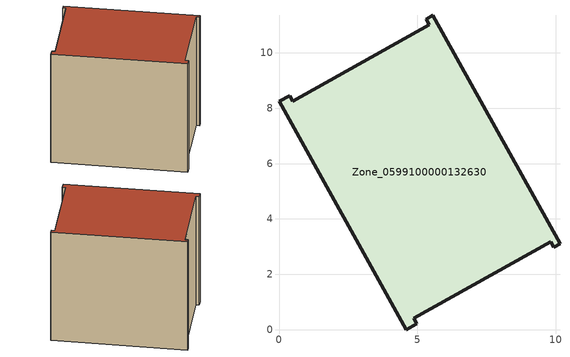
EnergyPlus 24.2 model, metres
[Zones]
Zone_0599100000132630
 floor ground (C_G): 4.6,0 0,8.26 0.38,8.46 0.49,8.26 5.44,11.02 5.32,11.22 5.56,11.36 10.16,3.1 9.94,2.97 9.83,3.17 4.87,0.41 4.98,0.21 z0
 wall outside (C_F): 9.83,3.17 9.94,2.97 10.16,3.1 5.56,11.36 5.32,11.22 5.44,11.02 0.49,8.26 0.38,8.46 0,8.26 4.6,0 4.98,0.21 4.87,0.41 9.83,3.17 z0:8.67
 roof outside (C_R): 4.98,0.21 4.87,0.41 9.83,3.17 9.94,2.97 10.16,3.1 5.56,11.36 5.32,11.22 5.44,11.02 0.49,8.26 0.38,8.46 0,8.26 4.6,0 z8.67
[BUILDING]
Pand.0599100000132630: North Axis=0; Terrain=City; Loads Convergence Tolerance Value=0.04; Temperature Convergence Tolerance Value=0.4; Solar Distribution=FullExterior; Maximum Number of Warmup Days=25; Minimum Number of Warmup Days=1
[Site:Location]
Rotterdam.The.Hague.AP_ZH_NLD Design_Conditions: Latitude=51.96; Longitude=4.45; Time Zone=1; Elevation=-4.5
[SITE:GROUNDTEMPERATURE:BUILDINGSURFACE]
18, 18, 18, 18, 18, 18, 18, 18, 18, 18, 18, 18
[MATERIAL] Thermal Absorptance=0.9; Solar Absorptance=0.7; Visible Absorptance=0.7
Name | Roughness | Thickness | Conductivity | Density | Specific Heat
G.TC.1965-1974 | MediumSmooth | 0.15 | 0.882353 | 540 | 1210
F.TC.1965-1974 | Rough | 0.3 | 0.697674 | 1920 | 840
R.TC.1965-1974 | MediumRough | 0.2 | 0.232558 | 1500 | 1000
[CONSTRUCTION]
C_G: G.TC.1965-1974
C_F: F.TC.1965-1974
C_R: R.TC.1965-1974
[ZONE]
Zone_0599100000132630: Type=1; Multiplier=1; Ceiling Height=Autocalculate; Volume=Autocalculate; Floor Area=autocalculate; Part of Total Floor Area=Yes
[ZONEINFILTRATION:DESIGNFLOWRATE]
Infil_Zone_0599100000132630: Zone or ZoneList or Space or SpaceList=Zone_0599100000132630; Schedule=AlwaysOn; Design Flow Rate Calculation Method=Flow/Area; Flow Rate per Floor Area=0.003; Constant Term Coefficient=1; Temperature Term Coefficient=0; Velocity Term Coefficient=0; Velocity Squared Term Coefficient=0
[HVACTEMPLATE:ZONE:IDEALLOADSAIRSYSTEM]
Zone_0599100000132630: Maximum Heating Supply Air Temperature=50; Minimum Cooling Supply Air Temperature=13; Maximum Heating Supply Air Humidity Ratio=0.0156; Minimum Cooling Supply Air Humidity Ratio=0.0077; Heating Limit=NoLimit; Cooling Limit=NoLimit; Dehumidification Control Type=ConstantSensibleHeatRatio; Cooling Sensible Heat Ratio=0.7; Dehumidification Setpoint=60; Humidification Control Type=None; Humidification Setpoint=30; Outdoor Air Method=None; Outdoor Air Flow Rate per Person=0.00944; Outdoor Air Flow Rate per Zone Floor Area=0; Outdoor Air Flow Rate per Zone=0; Demand Controlled Ventilation Type=None; Outdoor Air Economizer Type=NoEconomizer; Heat Recovery Type=None; Sensible Heat Recovery Effectiveness=0.7; Latent Heat Recovery Effectiveness=0.65
[ZONECONTROL:THERMOSTAT]
ThermostatControl_Zone_0599100000132630: Zone or ZoneList=Zone_0599100000132630; Control Type Schedule=DualSetpointControlType; Control 1=Thermostat_Zone_0599100000132630; Temperature Difference Between Cutout And Setpoint=0
[THERMOSTATSETPOINT:DUALSETPOINT]
Thermostat_Zone_0599100000132630: Heating Setpoint Temperature Schedule=HeatingSetpoint_Zone_0599100000132630; Cooling Setpoint Temperature Schedule=CoolingSetpoint_Zone_0599100000132630
[SCHEDULE:COMPACT]
HeatingSetpoint_Zone_0599100000132630: Through: 12/31, For: AllDays, Until: 24:00, 21
CoolingSetpoint_Zone_0599100000132630: Through: 12/31, For: AllDays, Until: 24:00, 24
DualSetpointControlType: Through: 12/31, For: AllDays, Until: 24:00, 4
AlwaysOn: Through: 12/31, For: AllDays, Until: 24:00, 1
